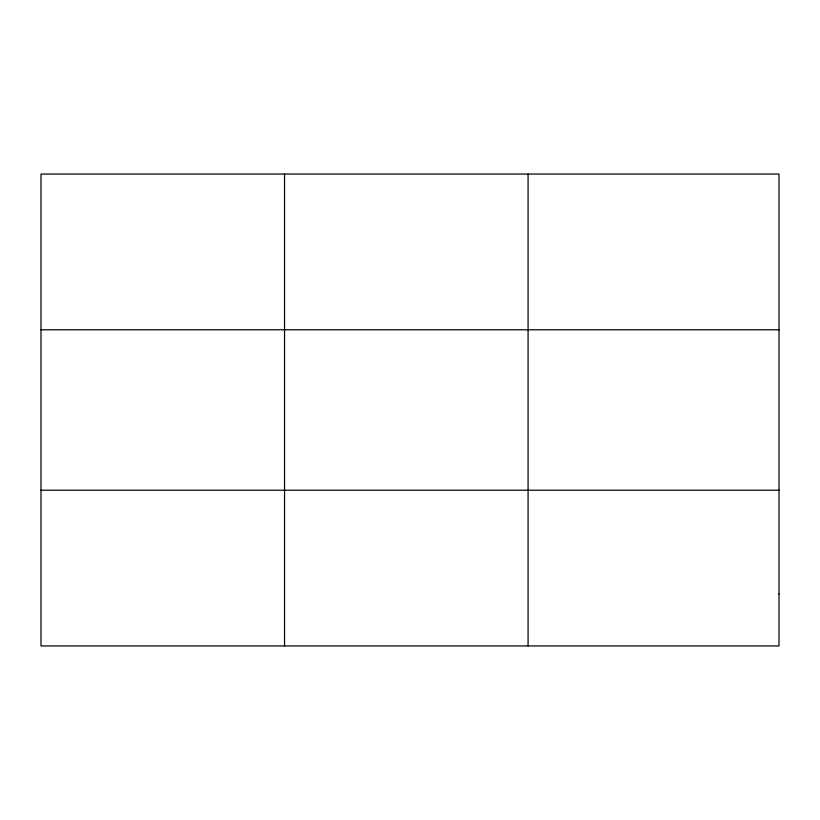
<?xml version="1.0" encoding="UTF-8"?>
<svg xmlns="http://www.w3.org/2000/svg" width="820" height="820" viewBox="0 0 820 820"><rect width="100%" height="100%" fill="white"/><g stroke="black" fill="none" stroke-linecap="round" stroke-linejoin="round"><path stroke-width="1.23" d="M284.54 645.945L284.54 174.055M528.08 645.945L528.08 174.055M41 329.784L779 329.784M41 490.216L779 490.216M779 594.039L779 645.945L41 645.945L41 174.055L779 174.055L779 594.039"/></g></svg>
